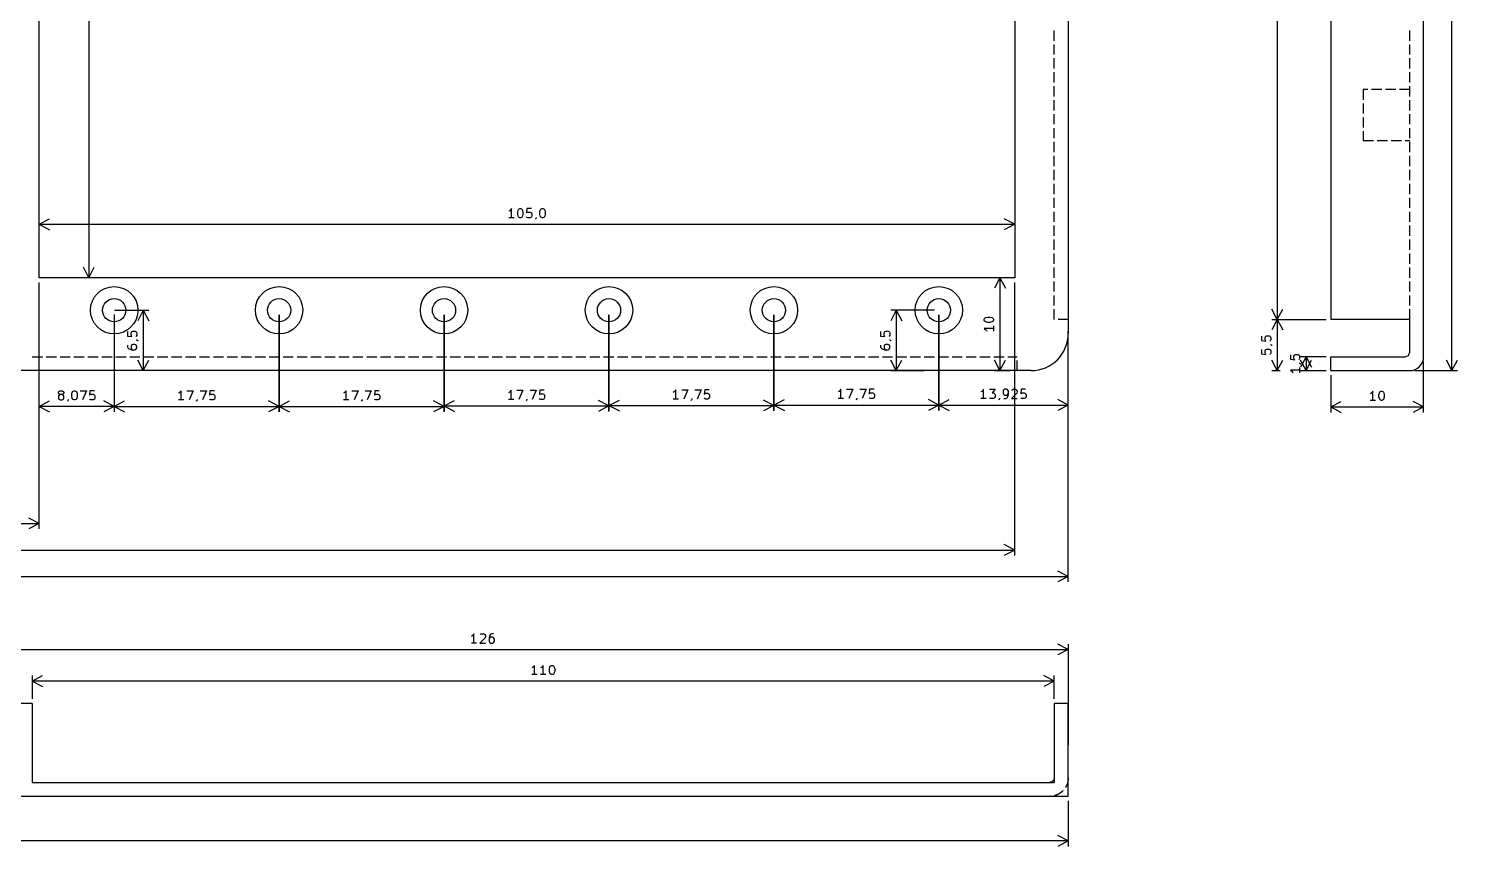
# Model space of a CAD drawing. Extents: x 111 to 500, y -217 to 4.
# Drawn here: x 311.4 to 465.2, y -217.5 to -129.5 of the extents above; entities that cross this region are included whole.
import ezdxf

# ---------------------------------------------------------------- set-up
doc = ezdxf.new("R2010")
doc.units = 0
doc.layers.add('BLACK', color=7, linetype='CONTINUOUS')

msp = doc.modelspace()

# ---------------------------------------------------------------- linework, layer by layer
at = {"layer": 'BLACK', "linetype": 'CONTINUOUS'}
for p, q in [((464.6, -166.3), (464.6, -48.3)), ((461.55, -164.8), (461.55, -49.8)), ((423.3, -52.3), (423.3, -162.3)), ((445.8, -53.8), (445.8, -160.8)), ((451.55, -53.8), (451.55, -160.8)), ((312.55, -156.3), (312.55, -58.3)), ((317.9, -58.3), (317.9, -156.3)), ((417.55, -58.3), (417.55, -156.3)), ((421.8, -130.8), (421.8, -129.7)), ((460.05, -130.8), (460.05, -129.7)), ((421.8, -132.3), (421.8, -131.2)), ((460.05, -132.3), (460.05, -131.2)), ((421.8, -133.8), (421.8, -132.7)), ((460.05, -133.8), (460.05, -132.7)), ((421.8, -135.3), (421.8, -134.2)), ((460.05, -135.3), (460.05, -134.2)), ((421.8, -136.8), (421.8, -135.7)), ((455.05, -136.05), (455.05, -137.15)), ((455.55, -136.05), (455.05, -136.05)), ((457.05, -136.05), (455.95, -136.05)), ((458.55, -136.05), (457.45, -136.05)), ((460.05, -136.05), (458.95, -136.05)), ((460.05, -136.8), (460.05, -135.7)), ((421.8, -138.3), (421.8, -137.2)), ((455.05, -137.55), (455.05, -138.65)), ((460.05, -138.3), (460.05, -137.2)), ((421.8, -139.8), (421.8, -138.7)), ((455.05, -139.05), (455.05, -140.15)), ((460.05, -139.8), (460.05, -138.7)), ((421.8, -141.3), (421.8, -140.2)), ((455.05, -140.55), (455.05, -141.55)), ((460.05, -141.3), (460.05, -140.2)), ((421.8, -142.8), (421.8, -141.7)), ((455.05, -141.55), (456.15, -141.55)), ((456.55, -141.55), (457.65, -141.55)), ((458.05, -141.55), (459.15, -141.55)), ((459.55, -141.55), (460.05, -141.55)), ((460.05, -142.8), (460.05, -141.7)), ((421.8, -144.3), (421.8, -143.2)), ((460.05, -144.3), (460.05, -143.2)), ((421.8, -145.8), (421.8, -144.7)), ((460.05, -145.8), (460.05, -144.7)), ((421.8, -147.3), (421.8, -146.2)), ((460.05, -147.3), (460.05, -146.2)), ((363.192857, -149.092914), (363.097619, -149.140533)), ((363.288095, -148.997676), (363.192857, -149.092914)), ((363.383333, -148.854819), (363.288095, -148.997676)), ((363.383333, -149.854819), (363.383333, -148.854819)), ((364.05, -149.235771), (364.097619, -149.045295)), ((364.097619, -149.045295), (364.145238, -148.950057)), ((364.145238, -148.950057), (364.192857, -148.902438)), ((364.192857, -148.902438), (364.288095, -148.854819)), ((364.288095, -148.854819), (364.383333, -148.854819)), ((364.383333, -148.854819), (364.478571, -148.902438)), ((364.478571, -148.902438), (364.52619, -148.950057)), ((364.52619, -148.950057), (364.573809, -149.045295)), ((364.573809, -149.045295), (364.621428, -149.235771)), ((365.05, -148.854819), (365.002381, -149.331009)), ((365.52619, -148.854819), (365.05, -148.854819)), ((366.430952, -149.235771), (366.478571, -149.045295)), ((366.478571, -149.045295), (366.52619, -148.950057)), ((366.52619, -148.950057), (366.573809, -148.902438)), ((366.573809, -148.902438), (366.669047, -148.854819)), ((366.669047, -148.854819), (366.764285, -148.854819)), ((366.764285, -148.854819), (366.859523, -148.902438)), ((366.859523, -148.902438), (366.907142, -148.950057)), ((366.907142, -148.950057), (366.954761, -149.045295)), ((366.954761, -149.045295), (367.00238, -149.235771)), ((421.8, -148.8), (421.8, -147.7)), ((460.05, -148.8), (460.05, -147.7)), ((312.55, -150.55), (313.676504, -149.963579)), ((312.55, -155.8), (312.55, -149.96358)), ((312.55, -150.55), (417.55, -150.55)), ((312.55, -150.55), (313.676504, -151.136421)), ((363.669047, -149.854819), (363.097619, -149.854819)), ((364.05, -149.473866), (364.05, -149.235771)), ((364.097619, -149.664342), (364.05, -149.473866)), ((364.145238, -149.75958), (364.097619, -149.664342)), ((364.192857, -149.8072), (364.145238, -149.75958)), ((364.288095, -149.854819), (364.192857, -149.8072)), ((364.383333, -149.854819), (364.288095, -149.854819)), ((364.478571, -149.8072), (364.383333, -149.854819)), ((364.52619, -149.75958), (364.478571, -149.8072)), ((364.573809, -149.664342), (364.52619, -149.75958)), ((364.621428, -149.473866), (364.573809, -149.664342)), ((364.621428, -149.235771), (364.621428, -149.473866)), ((365.002381, -149.331009), (365.05, -149.28339)), ((365.05, -149.8072), (365.002381, -149.75958)), ((365.05, -149.28339), (365.145238, -149.235771)), ((365.145238, -149.854819), (365.05, -149.8072)), ((365.145238, -149.235771), (365.383333, -149.235771)), ((365.383333, -149.854819), (365.145238, -149.854819)), ((365.383333, -149.235771), (365.478571, -149.28339)), ((365.478571, -149.8072), (365.383333, -149.854819)), ((365.478571, -149.28339), (365.52619, -149.331009)), ((365.52619, -149.75958), (365.478571, -149.8072)), ((365.52619, -149.331009), (365.573809, -149.426247)), ((365.573809, -149.664342), (365.52619, -149.75958)), ((365.573809, -149.426247), (365.573809, -149.664342)), ((366.002381, -149.950057), (365.954762, -149.997676)), ((366.05, -149.854819), (366.002381, -149.950057)), ((366.05, -149.8072), (366.05, -149.854819)), ((366.430952, -149.473866), (366.430952, -149.235771)), ((366.478571, -149.664342), (366.430952, -149.473866)), ((366.52619, -149.75958), (366.478571, -149.664342)), ((366.573809, -149.8072), (366.52619, -149.75958)), ((366.669047, -149.854819), (366.573809, -149.8072)), ((366.764285, -149.854819), (366.669047, -149.854819)), ((366.859523, -149.8072), (366.764285, -149.854819)), ((366.907142, -149.75958), (366.859523, -149.8072)), ((366.954761, -149.664342), (366.907142, -149.75958)), ((367.00238, -149.473866), (366.954761, -149.664342)), ((367.00238, -149.235771), (367.00238, -149.473866)), ((417.55, -150.55), (416.423496, -149.963579)), ((417.55, -150.55), (416.423496, -151.136421)), ((417.55, -149.96358), (417.55, -155.8)), ((421.8, -150.3), (421.8, -149.2)), ((460.05, -150.3), (460.05, -149.2)), ((421.8, -151.8), (421.8, -150.7)), ((421.8, -153.3), (421.8, -152.2)), ((460.05, -151.8), (460.05, -150.7)), ((460.05, -153.3), (460.05, -152.2)), ((421.8, -154.8), (421.8, -153.7)), ((460.05, -154.8), (460.05, -153.7)), ((317.9, -156.3), (317.313579, -155.173496)), ((317.9, -156.3), (318.486421, -155.173496)), ((421.8, -156.3), (421.8, -155.2)), ((460.05, -156.3), (460.05, -155.2)), ((417.55, -156.3), (312.55, -156.3)), ((312.55, -183.33642), (312.55, -156.8)), ((318.48642, -156.3), (313.05, -156.3)), ((415.95, -156.3), (415.363579, -157.426504)), ((417.05, -156.3), (415.36358, -156.3)), ((415.95, -156.3), (415.95, -166.3)), ((415.95, -156.3), (416.536421, -157.426504)), ((417.55, -186.18642), (417.55, -156.8)), ((421.8, -157.8), (421.8, -156.7)), ((460.05, -157.8), (460.05, -156.7)), ((421.8, -159.3), (421.8, -158.2)), ((460.05, -159.3), (460.05, -158.2)), ((320.65, -159.8), (324.33642, -159.8)), ((323.75, -159.8), (323.163579, -160.926504)), ((323.75, -159.8), (323.75, -166.3)), ((323.75, -159.8), (324.336421, -160.926504)), ((404.8, -159.8), (404.213579, -160.926504)), ((408.925, -159.8), (404.21358, -159.8)), ((404.8, -159.8), (404.8, -166.3)), ((404.8, -159.8), (405.386421, -160.926504)), ((421.8, -160.8), (421.8, -159.7)), ((445.8, -160.8), (445.213579, -159.673496)), ((445.8, -160.8), (446.386421, -159.673496)), ((460.05, -160.8), (460.05, -159.7)), ((312.55, -170.73642), (312.55, -160.25)), ((320.625, -160.25), (320.625, -170.73642)), ((320.625, -160.3), (320.625, -170.73642)), ((338.375, -170.73642), (338.375, -160.3)), ((338.375, -160.3), (338.375, -170.73642)), ((356.125, -170.73642), (356.125, -160.3)), ((356.125, -160.3), (356.125, -170.68642)), ((373.875, -160.3), (373.875, -170.63642)), ((373.875, -170.68642), (373.875, -160.3)), ((391.625, -170.63642), (391.625, -160.3)), ((391.625, -160.3), (391.625, -170.58642)), ((409.375, -160.3), (409.375, -170.58642)), ((409.375, -170.58642), (409.375, -160.3)), ((414.254819, -160.77619), (414.302438, -160.680952)), ((414.254819, -160.871428), (414.254819, -160.77619)), ((414.302438, -160.966666), (414.254819, -160.871428)), ((414.302438, -160.680952), (414.350057, -160.633333)), ((414.350057, -161.014285), (414.302438, -160.966666)), ((414.350057, -160.633333), (414.445295, -160.585714)), ((414.445295, -161.061904), (414.350057, -161.014285)), ((414.445295, -160.585714), (414.635771, -160.538095)), ((414.635771, -161.109523), (414.445295, -161.061904)), ((414.635771, -160.538095), (414.873866, -160.538095)), ((414.873866, -161.109523), (414.635771, -161.109523)), ((414.873866, -160.538095), (415.064342, -160.585714)), ((415.064342, -161.061904), (414.873866, -161.109523)), ((415.064342, -160.585714), (415.15958, -160.633333)), ((415.15958, -161.014285), (415.064342, -161.061904)), ((415.15958, -160.633333), (415.2072, -160.680952)), ((415.2072, -160.966666), (415.15958, -161.014285)), ((415.2072, -160.680952), (415.254819, -160.77619)), ((415.254819, -160.871428), (415.2072, -160.966666)), ((415.254819, -160.77619), (415.254819, -160.871428)), ((423.3, -160.8), (422.2, -160.8)), ((445.8, -160.8), (445.213579, -161.926504)), ((445.21358, -160.8), (451.05, -160.8)), ((445.8, -160.8), (445.8, -166.3)), ((445.8, -160.8), (446.386421, -161.926504)), ((460.05, -160.8), (451.55, -160.8)), ((460.05, -164.3), (460.05, -160.8)), ((322.054819, -162.097619), (322.054819, -162.573809)), ((322.054819, -162.573809), (322.531009, -162.621428)), ((322.435771, -162.240476), (322.48339, -162.145238)), ((322.435771, -162.478571), (322.435771, -162.240476)), ((322.48339, -162.573809), (322.435771, -162.478571)), ((322.48339, -162.145238), (322.531009, -162.097619)), ((322.531009, -162.621428), (322.48339, -162.573809)), ((322.531009, -162.097619), (322.626247, -162.05)), ((322.626247, -162.05), (322.864342, -162.05)), ((322.864342, -162.05), (322.95958, -162.097619)), ((322.95958, -162.097619), (323.0072, -162.145238)), ((323.0072, -162.573809), (322.95958, -162.621428)), ((323.0072, -162.145238), (323.054819, -162.240476)), ((323.054819, -162.478571), (323.0072, -162.573809)), ((323.054819, -162.240476), (323.054819, -162.478571)), ((403.104819, -162.097619), (403.104819, -162.573809)), ((403.104819, -162.573809), (403.581009, -162.621428)), ((403.485771, -162.240476), (403.53339, -162.145238)), ((403.485771, -162.478571), (403.485771, -162.240476)), ((403.53339, -162.573809), (403.485771, -162.478571)), ((403.53339, -162.145238), (403.581009, -162.097619)), ((403.581009, -162.621428), (403.53339, -162.573809)), ((403.581009, -162.097619), (403.676247, -162.05)), ((403.676247, -162.05), (403.914342, -162.05)), ((403.914342, -162.05), (404.00958, -162.097619)), ((404.00958, -162.097619), (404.0572, -162.145238)), ((404.0572, -162.573809), (404.00958, -162.621428)), ((404.0572, -162.145238), (404.104819, -162.240476)), ((404.104819, -162.478571), (404.0572, -162.573809)), ((404.104819, -162.240476), (404.104819, -162.478571)), ((415.254819, -161.77619), (414.254819, -161.77619)), ((414.254819, -161.77619), (414.397676, -161.871428)), ((414.397676, -161.871428), (414.492914, -161.966666)), ((414.492914, -161.966666), (414.540533, -162.061904)), ((415.254819, -161.490476), (415.254819, -162.061904)), ((423.3, -170.58642), (423.3, -162.05)), ((423.3, -189.03642), (423.3, -162.8)), ((444.104819, -162.597619), (444.104819, -163.073809)), ((444.485771, -162.740476), (444.53339, -162.645238)), ((444.485771, -162.978571), (444.485771, -162.740476)), ((444.53339, -163.073809), (444.485771, -162.978571)), ((444.53339, -162.645238), (444.581009, -162.597619)), ((444.581009, -162.597619), (444.676247, -162.55)), ((444.676247, -162.55), (444.914342, -162.55)), ((444.914342, -162.55), (445.00958, -162.597619)), ((445.00958, -162.597619), (445.0572, -162.645238)), ((445.0572, -162.645238), (445.104819, -162.740476)), ((445.104819, -162.978571), (445.0572, -163.073809)), ((445.104819, -162.740476), (445.104819, -162.978571)), ((322.054819, -163.573809), (322.054819, -163.764285)), ((322.054819, -163.764285), (322.102438, -163.859523)), ((322.102438, -163.859523), (322.150057, -163.907142)), ((322.150057, -163.907142), (322.292914, -164.00238)), ((322.292914, -164.00238), (322.48339, -164.049999)), ((322.48339, -163.573809), (322.435771, -163.669047)), ((322.435771, -163.669047), (322.435771, -163.859523)), ((322.435771, -163.859523), (322.48339, -163.954761)), ((322.531009, -163.52619), (322.48339, -163.573809)), ((322.48339, -163.954761), (322.531009, -164.00238)), ((322.48339, -164.049999), (322.864342, -164.049999)), ((322.626247, -163.478571), (322.531009, -163.52619)), ((322.531009, -164.00238), (322.626247, -164.049999)), ((322.864342, -163.478571), (322.626247, -163.478571)), ((322.95958, -163.52619), (322.864342, -163.478571)), ((322.864342, -164.049999), (322.95958, -164.00238)), ((323.0072, -163.573809), (322.95958, -163.52619)), ((322.95958, -164.00238), (323.0072, -163.954761)), ((323.0072, -163.00238), (323.054819, -163.00238)), ((323.054819, -163.669047), (323.0072, -163.573809)), ((323.0072, -163.954761), (323.054819, -163.859523)), ((323.054819, -163.00238), (323.150057, -163.049999)), ((323.054819, -163.859523), (323.054819, -163.669047)), ((323.150057, -163.049999), (323.197676, -163.097618)), ((403.104819, -163.573809), (403.104819, -163.764285)), ((403.104819, -163.764285), (403.152438, -163.859523)), ((403.152438, -163.859523), (403.200057, -163.907142)), ((403.200057, -163.907142), (403.342914, -164.00238)), ((403.342914, -164.00238), (403.53339, -164.049999)), ((403.53339, -163.573809), (403.485771, -163.669047)), ((403.485771, -163.669047), (403.485771, -163.859523)), ((403.485771, -163.859523), (403.53339, -163.954761)), ((403.581009, -163.52619), (403.53339, -163.573809)), ((403.53339, -163.954761), (403.581009, -164.00238)), ((403.53339, -164.049999), (403.914342, -164.049999)), ((403.676247, -163.478571), (403.581009, -163.52619)), ((403.581009, -164.00238), (403.676247, -164.049999)), ((403.914342, -163.478571), (403.676247, -163.478571)), ((404.00958, -163.52619), (403.914342, -163.478571)), ((403.914342, -164.049999), (404.00958, -164.00238)), ((404.0572, -163.573809), (404.00958, -163.52619)), ((404.00958, -164.00238), (404.0572, -163.954761)), ((404.0572, -163.00238), (404.104819, -163.00238)), ((404.104819, -163.669047), (404.0572, -163.573809)), ((404.0572, -163.954761), (404.104819, -163.859523)), ((404.104819, -163.00238), (404.200057, -163.049999)), ((404.104819, -163.859523), (404.104819, -163.669047)), ((404.200057, -163.049999), (404.247676, -163.097618)), ((444.104819, -163.073809), (444.581009, -163.121428)), ((444.104819, -164.02619), (444.104819, -164.50238)), ((444.104819, -164.50238), (444.581009, -164.549999)), ((444.485771, -164.169047), (444.53339, -164.073809)), ((444.485771, -164.407142), (444.485771, -164.169047)), ((444.53339, -164.50238), (444.485771, -164.407142)), ((444.581009, -163.121428), (444.53339, -163.073809)), ((444.53339, -164.073809), (444.581009, -164.02619)), ((444.581009, -164.549999), (444.53339, -164.50238)), ((444.581009, -164.02619), (444.676247, -163.978571)), ((444.676247, -163.978571), (444.914342, -163.978571)), ((444.914342, -163.978571), (445.00958, -164.02619)), ((445.0572, -163.073809), (445.00958, -163.121428)), ((445.00958, -164.02619), (445.0572, -164.073809)), ((445.0572, -164.50238), (445.00958, -164.549999)), ((445.0572, -163.50238), (445.104819, -163.50238)), ((445.0572, -164.073809), (445.104819, -164.169047)), ((445.104819, -164.407142), (445.0572, -164.50238)), ((445.104819, -163.50238), (445.200057, -163.549999)), ((445.104819, -164.169047), (445.104819, -164.407142)), ((445.200057, -163.549999), (445.247676, -163.597618)), ((311.8, -164.8), (312.9, -164.8)), ((313.3, -164.8), (314.4, -164.8)), ((314.8, -164.8), (315.9, -164.8)), ((316.3, -164.8), (317.4, -164.8)), ((317.8, -164.8), (318.9, -164.8)), ((319.3, -164.8), (320.4, -164.8)), ((320.8, -164.8), (321.9, -164.8)), ((322.3, -164.8), (323.4, -164.8)), ((323.75, -166.3), (323.163579, -165.173496)), ((323.75, -166.3), (324.336421, -165.173496)), ((323.8, -164.8), (324.9, -164.8)), ((325.3, -164.8), (326.4, -164.8)), ((326.8, -164.8), (327.9, -164.8)), ((328.3, -164.8), (329.4, -164.8)), ((329.8, -164.8), (330.9, -164.8)), ((331.3, -164.8), (332.4, -164.8)), ((332.8, -164.8), (333.9, -164.8)), ((334.3, -164.8), (335.4, -164.8)), ((335.8, -164.8), (336.9, -164.8)), ((337.3, -164.8), (338.4, -164.8)), ((338.8, -164.8), (339.9, -164.8)), ((340.3, -164.8), (341.4, -164.8)), ((341.8, -164.8), (342.9, -164.8)), ((343.3, -164.8), (344.4, -164.8)), ((344.8, -164.8), (345.9, -164.8)), ((346.3, -164.8), (347.4, -164.8)), ((347.8, -164.8), (348.9, -164.8)), ((349.3, -164.8), (350.4, -164.8)), ((350.8, -164.8), (351.9, -164.8)), ((352.3, -164.8), (353.4, -164.8)), ((353.8, -164.8), (354.9, -164.8)), ((355.3, -164.8), (356.4, -164.8)), ((356.8, -164.8), (357.9, -164.8)), ((358.3, -164.8), (359.4, -164.8)), ((359.8, -164.8), (360.9, -164.8)), ((361.3, -164.8), (362.4, -164.8)), ((362.8, -164.8), (363.9, -164.8)), ((364.3, -164.8), (365.4, -164.8)), ((365.8, -164.8), (366.9, -164.8)), ((367.3, -164.8), (368.4, -164.8)), ((368.8, -164.8), (369.9, -164.8)), ((370.3, -164.8), (371.4, -164.8)), ((371.8, -164.8), (372.9, -164.8)), ((373.3, -164.8), (374.4, -164.8)), ((374.8, -164.8), (375.9, -164.8)), ((376.3, -164.8), (377.4, -164.8)), ((377.8, -164.8), (378.9, -164.8)), ((379.3, -164.8), (380.4, -164.8)), ((380.8, -164.8), (381.9, -164.8)), ((382.3, -164.8), (383.4, -164.8)), ((383.8, -164.8), (384.9, -164.8)), ((385.3, -164.8), (386.4, -164.8)), ((386.8, -164.8), (387.9, -164.8)), ((388.3, -164.8), (389.4, -164.8)), ((389.8, -164.8), (390.9, -164.8)), ((391.3, -164.8), (392.4, -164.8)), ((392.8, -164.8), (393.9, -164.8)), ((394.3, -164.8), (395.4, -164.8)), ((395.8, -164.8), (396.9, -164.8)), ((397.3, -164.8), (398.4, -164.8)), ((398.8, -164.8), (399.9, -164.8)), ((400.3, -164.8), (401.4, -164.8)), ((401.8, -164.8), (402.9, -164.8)), ((403.3, -164.8), (404.4, -164.8)), ((404.8, -166.3), (404.213579, -165.173496)), ((404.8, -164.8), (405.9, -164.8)), ((404.8, -166.3), (405.386421, -165.173496)), ((406.3, -164.8), (407.4, -164.8)), ((407.8, -164.8), (408.9, -164.8)), ((409.3, -164.8), (410.4, -164.8)), ((410.8, -164.8), (411.9, -164.8)), ((412.3, -164.8), (413.4, -164.8)), ((413.8, -164.8), (414.9, -164.8)), ((415.3, -164.8), (416.4, -164.8)), ((415.95, -166.3), (415.363579, -165.173496)), ((415.95, -166.3), (416.536421, -165.173496)), ((416.8, -164.8), (417.8, -164.8)), ((417.8, -166.3), (417.8, -165.2)), ((445.8, -166.3), (445.213579, -165.173496)), ((445.8, -166.3), (446.386421, -165.173496)), ((447.204819, -164.597619), (447.204819, -165.073809)), ((447.204819, -165.073809), (447.681009, -165.121428)), ((447.585771, -164.740476), (447.63339, -164.645238)), ((447.585771, -164.978571), (447.585771, -164.740476)), ((447.63339, -165.073809), (447.585771, -164.978571)), ((447.63339, -164.645238), (447.681009, -164.597619)), ((447.681009, -165.121428), (447.63339, -165.073809)), ((447.681009, -164.597619), (447.776247, -164.55)), ((447.776247, -164.55), (448.014342, -164.55)), ((448.014342, -164.55), (448.10958, -164.597619)), ((448.10958, -164.597619), (448.1572, -164.645238)), ((448.1572, -165.073809), (448.10958, -165.121428)), ((448.1572, -164.645238), (448.204819, -164.740476)), ((448.204819, -164.978571), (448.1572, -165.073809)), ((448.1572, -165.50238), (448.204819, -165.50238)), ((448.204819, -164.740476), (448.204819, -164.978571)), ((448.204819, -165.50238), (448.300057, -165.549999)), ((448.204819, -165.978571), (448.204819, -166.549999)), ((448.300057, -165.549999), (448.347676, -165.597618)), ((448.9, -164.8), (448.313579, -165.926504)), ((448.9, -166.3), (448.313579, -165.173496)), ((451.05, -164.8), (448.31358, -164.8)), ((448.9, -164.8), (448.9, -166.3)), ((448.9, -164.8), (449.486421, -165.926504)), ((448.9, -166.3), (449.486421, -165.173496)), ((451.55, -166.3), (451.55, -164.8)), ((451.55, -164.8), (459.55, -164.8)), ((461.55, -170.78642), (461.55, -165.3)), ((464.6, -166.3), (464.013579, -165.173496)), ((464.6, -166.3), (465.186421, -165.173496)), ((419.3, -166.3), (175.3, -166.3)), ((324.33642, -166.3), (321.5, -166.3)), ((404.21358, -166.3), (407.8, -166.3)), ((415.36358, -166.3), (417.05, -166.3)), ((445.21358, -166.3), (446.1, -166.3)), ((448.204819, -166.264285), (447.204819, -166.264285)), ((447.204819, -166.264285), (447.347676, -166.359523)), ((447.347676, -166.359523), (447.442914, -166.454761)), ((447.442914, -166.454761), (447.490533, -166.549999)), ((448.31358, -166.3), (451.05, -166.3)), ((451.55, -166.3), (460.05, -166.3)), ((451.55, -166.8), (451.55, -170.78642)), ((460.55, -166.3), (465.18642, -166.3)), ((314.635119, -168.645295), (314.682738, -168.550057)), ((314.635119, -168.692914), (314.635119, -168.645295)), ((314.682738, -168.788152), (314.635119, -168.692914)), ((314.682738, -168.978628), (314.635119, -169.073866)), ((314.635119, -169.073866), (314.635119, -169.264342)), ((314.682738, -168.550057), (314.730357, -168.502438)), ((314.730357, -168.835771), (314.682738, -168.788152)), ((314.730357, -168.931009), (314.682738, -168.978628)), ((314.730357, -168.502438), (314.825595, -168.454819)), ((314.825595, -168.88339), (314.730357, -168.835771)), ((314.825595, -168.88339), (314.730357, -168.931009)), ((314.825595, -168.454819), (315.016071, -168.454819)), ((315.016071, -168.88339), (314.825595, -168.88339)), ((315.016071, -168.454819), (315.111309, -168.502438)), ((315.111309, -168.835771), (315.016071, -168.88339)), ((315.111309, -168.931009), (315.016071, -168.88339)), ((315.111309, -168.502438), (315.158928, -168.550057)), ((315.158928, -168.788152), (315.111309, -168.835771)), ((315.158928, -168.978628), (315.111309, -168.931009)), ((315.158928, -168.550057), (315.206547, -168.645295)), ((315.206547, -168.692914), (315.158928, -168.788152)), ((315.206547, -169.073866), (315.158928, -168.978628)), ((315.206547, -168.645295), (315.206547, -168.692914)), ((315.206547, -169.264342), (315.206547, -169.073866)), ((316.06369, -168.835771), (316.111309, -168.645295)), ((316.06369, -169.073866), (316.06369, -168.835771)), ((316.111309, -169.264342), (316.06369, -169.073866)), ((316.111309, -168.645295), (316.158928, -168.550057)), ((316.158928, -168.550057), (316.206547, -168.502438)), ((316.206547, -168.502438), (316.301785, -168.454819)), ((316.301785, -168.454819), (316.397023, -168.454819)), ((316.397023, -168.454819), (316.492261, -168.502438)), ((316.492261, -168.502438), (316.53988, -168.550057)), ((316.53988, -168.550057), (316.587499, -168.645295)), ((316.587499, -168.645295), (316.635118, -168.835771)), ((316.635118, -169.073866), (316.587499, -169.264342)), ((316.635118, -168.835771), (316.635118, -169.073866)), ((316.968452, -168.454819), (317.635118, -168.454819)), ((317.635118, -168.454819), (317.206547, -169.454819)), ((318.016071, -168.454819), (317.968452, -168.931009)), ((317.968452, -168.931009), (318.016071, -168.88339)), ((318.492261, -168.454819), (318.016071, -168.454819)), ((318.016071, -168.88339), (318.111309, -168.835771)), ((318.111309, -168.835771), (318.349404, -168.835771)), ((318.349404, -168.835771), (318.444642, -168.88339)), ((318.444642, -168.88339), (318.492261, -168.931009)), ((318.492261, -168.931009), (318.53988, -169.026247)), ((318.53988, -169.026247), (318.53988, -169.264342)), ((327.642857, -168.692914), (327.547619, -168.740533)), ((327.738095, -168.597676), (327.642857, -168.692914)), ((327.833333, -168.454819), (327.738095, -168.597676)), ((327.833333, -169.454819), (327.833333, -168.454819)), ((328.452381, -168.454819), (329.119047, -168.454819)), ((329.119047, -168.454819), (328.690476, -169.454819)), ((329.880952, -168.454819), (330.547618, -168.454819)), ((330.547618, -168.454819), (330.119047, -169.454819)), ((330.928571, -168.454819), (330.880952, -168.931009)), ((330.880952, -168.931009), (330.928571, -168.88339)), ((331.404761, -168.454819), (330.928571, -168.454819)), ((330.928571, -168.88339), (331.023809, -168.835771)), ((331.023809, -168.835771), (331.261904, -168.835771)), ((331.261904, -168.835771), (331.357142, -168.88339)), ((331.357142, -168.88339), (331.404761, -168.931009)), ((331.404761, -168.931009), (331.45238, -169.026247)), ((331.45238, -169.026247), (331.45238, -169.264342)), ((345.392857, -168.692914), (345.297619, -168.740533)), ((345.488095, -168.597676), (345.392857, -168.692914)), ((345.583333, -168.454819), (345.488095, -168.597676)), ((345.583333, -169.454819), (345.583333, -168.454819)), ((346.202381, -168.454819), (346.869047, -168.454819)), ((346.869047, -168.454819), (346.440476, -169.454819)), ((347.630952, -168.454819), (348.297618, -168.454819)), ((348.297618, -168.454819), (347.869047, -169.454819)), ((348.678571, -168.454819), (348.630952, -168.931009)), ((348.630952, -168.931009), (348.678571, -168.88339)), ((349.154761, -168.454819), (348.678571, -168.454819)), ((348.678571, -168.88339), (348.773809, -168.835771)), ((348.773809, -168.835771), (349.011904, -168.835771)), ((349.011904, -168.835771), (349.107142, -168.88339)), ((349.107142, -168.88339), (349.154761, -168.931009)), ((349.154761, -168.931009), (349.20238, -169.026247)), ((349.20238, -169.026247), (349.20238, -169.264342)), ((363.142857, -168.642914), (363.047619, -168.690533)), ((363.238095, -168.547676), (363.142857, -168.642914)), ((363.333333, -168.404819), (363.238095, -168.547676)), ((363.333333, -169.404819), (363.333333, -168.404819)), ((363.952381, -168.404819), (364.619047, -168.404819)), ((364.619047, -168.404819), (364.190476, -169.404819)), ((365.380952, -168.404819), (366.047618, -168.404819)), ((366.047618, -168.404819), (365.619047, -169.404819)), ((366.428571, -168.404819), (366.380952, -168.881009)), ((366.380952, -168.881009), (366.428571, -168.83339)), ((366.904761, -168.404819), (366.428571, -168.404819)), ((366.428571, -168.83339), (366.523809, -168.785771)), ((366.523809, -168.785771), (366.761904, -168.785771)), ((366.761904, -168.785771), (366.857142, -168.83339)), ((366.857142, -168.83339), (366.904761, -168.881009)), ((366.904761, -168.881009), (366.95238, -168.976247)), ((366.95238, -168.976247), (366.95238, -169.214342)), ((380.892857, -168.592914), (380.797619, -168.640533)), ((380.988095, -168.497676), (380.892857, -168.592914)), ((381.083333, -168.354819), (380.988095, -168.497676)), ((381.083333, -169.354819), (381.083333, -168.354819)), ((381.702381, -168.354819), (382.369047, -168.354819)), ((382.369047, -168.354819), (381.940476, -169.354819)), ((383.130952, -168.354819), (383.797618, -168.354819)), ((383.797618, -168.354819), (383.369047, -169.354819)), ((384.178571, -168.354819), (384.130952, -168.831009)), ((384.130952, -168.831009), (384.178571, -168.78339)), ((384.654761, -168.354819), (384.178571, -168.354819)), ((384.178571, -168.78339), (384.273809, -168.735771)), ((384.273809, -168.735771), (384.511904, -168.735771)), ((384.511904, -168.735771), (384.607142, -168.78339)), ((384.607142, -168.78339), (384.654761, -168.831009)), ((384.654761, -168.831009), (384.70238, -168.926247)), ((384.70238, -168.926247), (384.70238, -169.164342)), ((398.642857, -168.542914), (398.547619, -168.590533)), ((398.738095, -168.447676), (398.642857, -168.542914)), ((398.833333, -168.304819), (398.738095, -168.447676)), ((398.833333, -169.304819), (398.833333, -168.304819)), ((399.452381, -168.304819), (400.119047, -168.304819)), ((400.119047, -168.304819), (399.690476, -169.304819)), ((400.880952, -168.304819), (401.547618, -168.304819)), ((401.547618, -168.304819), (401.119047, -169.304819)), ((401.928571, -168.304819), (401.880952, -168.781009)), ((401.880952, -168.781009), (401.928571, -168.73339)), ((402.404761, -168.304819), (401.928571, -168.304819)), ((401.928571, -168.73339), (402.023809, -168.685771)), ((402.023809, -168.685771), (402.261904, -168.685771)), ((402.261904, -168.685771), (402.357142, -168.73339)), ((402.357142, -168.73339), (402.404761, -168.781009)), ((402.404761, -168.781009), (402.45238, -168.876247)), ((402.45238, -169.114342), (402.404761, -169.20958)), ((402.45238, -168.876247), (402.45238, -169.114342)), ((414.004167, -168.542914), (413.908929, -168.590533)), ((414.099405, -168.447676), (414.004167, -168.542914)), ((414.194643, -168.304819), (414.099405, -168.447676)), ((414.194643, -169.304819), (414.194643, -168.304819)), ((414.813691, -168.304819), (415.432738, -168.304819)), ((415.432738, -168.304819), (415.099405, -168.685771)), ((415.099405, -168.685771), (415.242262, -168.685771)), ((415.242262, -168.685771), (415.3375, -168.73339)), ((415.3375, -168.73339), (415.385119, -168.781009)), ((415.385119, -168.781009), (415.432738, -168.876247)), ((415.432738, -169.114342), (415.385119, -169.20958)), ((415.432738, -168.876247), (415.432738, -169.114342)), ((416.3375, -168.400057), (416.289881, -168.495295)), ((416.289881, -168.495295), (416.289881, -168.73339)), ((416.289881, -168.73339), (416.3375, -168.828628)), ((416.385119, -168.352438), (416.3375, -168.400057)), ((416.3375, -168.828628), (416.385119, -168.876247)), ((416.480357, -168.304819), (416.385119, -168.352438)), ((416.385119, -168.876247), (416.480357, -168.923866)), ((416.670833, -168.304819), (416.480357, -168.304819)), ((416.480357, -168.923866), (416.670833, -168.923866)), ((416.766071, -168.352438), (416.670833, -168.304819)), ((416.670833, -168.923866), (416.766071, -168.876247)), ((416.718452, -169.20958), (416.81369, -169.066723)), ((416.81369, -168.400057), (416.766071, -168.352438)), ((416.766071, -168.876247), (416.81369, -168.828628)), ((416.861309, -168.495295), (416.81369, -168.400057)), ((416.81369, -168.828628), (416.861309, -168.73339)), ((416.81369, -169.066723), (416.861309, -168.876247)), ((416.861309, -168.876247), (416.861309, -168.495295)), ((417.766071, -168.73339), (417.194643, -169.304819)), ((417.242262, -168.400057), (417.289881, -168.352438)), ((417.289881, -168.352438), (417.385119, -168.304819)), ((417.385119, -168.304819), (417.623214, -168.304819)), ((417.623214, -168.304819), (417.718452, -168.352438)), ((417.718452, -168.352438), (417.766071, -168.400057)), ((417.766071, -168.400057), (417.81369, -168.495295)), ((417.81369, -168.590533), (417.766071, -168.73339)), ((417.81369, -168.495295), (417.81369, -168.590533)), ((418.242262, -168.304819), (418.194643, -168.781009)), ((418.194643, -168.781009), (418.242262, -168.73339)), ((418.718452, -168.304819), (418.242262, -168.304819)), ((418.242262, -168.73339), (418.3375, -168.685771)), ((418.3375, -168.685771), (418.575595, -168.685771)), ((418.575595, -168.685771), (418.670833, -168.73339)), ((418.670833, -168.73339), (418.718452, -168.781009)), ((418.718452, -168.781009), (418.766071, -168.876247)), ((418.766071, -169.114342), (418.718452, -169.20958)), ((418.766071, -168.876247), (418.766071, -169.114342)), ((455.883333, -168.742914), (455.788095, -168.790533)), ((455.978571, -168.647676), (455.883333, -168.742914)), ((456.073809, -168.504819), (455.978571, -168.647676)), ((456.073809, -169.504819), (456.073809, -168.504819)), ((456.740476, -168.885771), (456.788095, -168.695295)), ((456.740476, -169.123866), (456.740476, -168.885771)), ((456.788095, -169.314342), (456.740476, -169.123866)), ((456.788095, -168.695295), (456.835714, -168.600057)), ((456.835714, -168.600057), (456.883333, -168.552438)), ((456.883333, -168.552438), (456.978571, -168.504819)), ((456.978571, -168.504819), (457.073809, -168.504819)), ((457.073809, -168.504819), (457.169047, -168.552438)), ((457.169047, -168.552438), (457.216666, -168.600057)), ((457.216666, -168.600057), (457.264285, -168.695295)), ((457.264285, -168.695295), (457.311904, -168.885771)), ((457.311904, -169.123866), (457.264285, -169.314342)), ((457.311904, -168.885771), (457.311904, -169.123866)), ((312.55, -170.15), (313.676504, -169.563579)), ((320.625, -170.15), (312.55, -170.15)), ((312.55, -170.15), (313.676504, -170.736421)), ((314.635119, -169.264342), (314.682738, -169.35958)), ((314.682738, -169.35958), (314.730357, -169.4072)), ((314.730357, -169.4072), (314.825595, -169.454819)), ((314.825595, -169.454819), (315.016071, -169.454819)), ((315.016071, -169.454819), (315.111309, -169.4072)), ((315.111309, -169.4072), (315.158928, -169.35958)), ((315.158928, -169.35958), (315.206547, -169.264342)), ((315.635119, -169.550057), (315.5875, -169.597676)), ((315.682738, -169.454819), (315.635119, -169.550057)), ((315.682738, -169.4072), (315.682738, -169.454819)), ((316.158928, -169.35958), (316.111309, -169.264342)), ((316.206547, -169.4072), (316.158928, -169.35958)), ((316.301785, -169.454819), (316.206547, -169.4072)), ((316.397023, -169.454819), (316.301785, -169.454819)), ((316.492261, -169.4072), (316.397023, -169.454819)), ((316.53988, -169.35958), (316.492261, -169.4072)), ((316.587499, -169.264342), (316.53988, -169.35958)), ((318.016071, -169.4072), (317.968452, -169.35958)), ((318.111309, -169.454819), (318.016071, -169.4072)), ((318.349404, -169.454819), (318.111309, -169.454819)), ((318.444642, -169.4072), (318.349404, -169.454819)), ((318.492261, -169.35958), (318.444642, -169.4072)), ((318.53988, -169.264342), (318.492261, -169.35958)), ((320.625, -170.15), (319.498496, -169.563579)), ((320.625, -170.15), (319.498496, -170.736421)), ((320.625, -170.15), (321.751504, -169.563579)), ((320.625, -170.15), (338.375, -170.15)), ((320.625, -170.15), (321.751504, -170.736421)), ((328.119047, -169.454819), (327.547619, -169.454819)), ((329.5, -169.550057), (329.452381, -169.597676)), ((329.547619, -169.454819), (329.5, -169.550057)), ((329.547619, -169.4072), (329.547619, -169.454819)), ((330.928571, -169.4072), (330.880952, -169.35958)), ((331.023809, -169.454819), (330.928571, -169.4072)), ((331.261904, -169.454819), (331.023809, -169.454819)), ((331.357142, -169.4072), (331.261904, -169.454819)), ((331.404761, -169.35958), (331.357142, -169.4072)), ((331.45238, -169.264342), (331.404761, -169.35958)), ((338.375, -170.15), (337.248496, -169.563579)), ((338.375, -170.15), (337.248496, -170.736421)), ((338.375, -170.15), (339.501504, -169.563579)), ((338.375, -170.15), (356.125, -170.15)), ((338.375, -170.15), (339.501504, -170.736421)), ((345.869047, -169.454819), (345.297619, -169.454819)), ((347.25, -169.550057), (347.202381, -169.597676)), ((347.297619, -169.454819), (347.25, -169.550057)), ((347.297619, -169.4072), (347.297619, -169.454819)), ((348.678571, -169.4072), (348.630952, -169.35958)), ((348.773809, -169.454819), (348.678571, -169.4072)), ((349.011904, -169.454819), (348.773809, -169.454819)), ((349.107142, -169.4072), (349.011904, -169.454819)), ((349.154761, -169.35958), (349.107142, -169.4072)), ((349.20238, -169.264342), (349.154761, -169.35958)), ((356.125, -170.15), (354.998496, -169.563579)), ((356.125, -170.15), (354.998496, -170.736421)), ((356.125, -170.1), (357.251504, -169.513579)), ((356.125, -170.1), (373.875, -170.1)), ((356.125, -170.1), (357.251504, -170.686421)), ((363.619047, -169.404819), (363.047619, -169.404819)), ((365, -169.500057), (364.952381, -169.547676)), ((365.047619, -169.404819), (365, -169.500057)), ((365.047619, -169.3572), (365.047619, -169.404819)), ((366.428571, -169.3572), (366.380952, -169.30958)), ((366.523809, -169.404819), (366.428571, -169.3572)), ((366.761904, -169.404819), (366.523809, -169.404819)), ((366.857142, -169.3572), (366.761904, -169.404819)), ((366.904761, -169.30958), (366.857142, -169.3572)), ((366.95238, -169.214342), (366.904761, -169.30958)), ((373.875, -170.1), (372.748496, -169.513579)), ((373.875, -170.1), (372.748496, -170.686421)), ((373.875, -170.05), (375.001504, -169.463579)), ((373.875, -170.05), (391.625, -170.05)), ((373.875, -170.05), (375.001504, -170.636421)), ((381.369047, -169.354819), (380.797619, -169.354819)), ((382.75, -169.450057), (382.702381, -169.497676)), ((382.797619, -169.354819), (382.75, -169.450057)), ((382.797619, -169.3072), (382.797619, -169.354819)), ((384.178571, -169.3072), (384.130952, -169.25958)), ((384.273809, -169.354819), (384.178571, -169.3072)), ((384.511904, -169.354819), (384.273809, -169.354819)), ((384.607142, -169.3072), (384.511904, -169.354819)), ((384.654761, -169.25958), (384.607142, -169.3072)), ((384.70238, -169.164342), (384.654761, -169.25958)), ((391.625, -170.05), (390.498496, -169.463579)), ((391.625, -170.05), (390.498496, -170.636421)), ((391.625, -170), (392.751504, -169.413579)), ((391.625, -170), (409.375, -170)), ((391.625, -170), (392.751504, -170.586421)), ((399.119047, -169.304819), (398.547619, -169.304819)), ((400.5, -169.400057), (400.452381, -169.447676)), ((400.547619, -169.304819), (400.5, -169.400057)), ((400.547619, -169.2572), (400.547619, -169.304819)), ((401.928571, -169.2572), (401.880952, -169.20958)), ((402.023809, -169.304819), (401.928571, -169.2572)), ((402.261904, -169.304819), (402.023809, -169.304819)), ((402.357142, -169.2572), (402.261904, -169.304819)), ((402.404761, -169.20958), (402.357142, -169.2572)), ((409.375, -170), (408.248496, -169.413579)), ((409.375, -170), (408.248496, -170.586421)), ((409.375, -170), (410.501504, -169.413579)), ((409.375, -170), (423.3, -170)), ((409.375, -170), (410.501504, -170.586421)), ((414.480357, -169.304819), (413.908929, -169.304819)), ((414.86131, -169.2572), (414.813691, -169.20958)), ((414.956548, -169.304819), (414.86131, -169.2572)), ((415.242262, -169.304819), (414.956548, -169.304819)), ((415.3375, -169.2572), (415.242262, -169.304819)), ((415.385119, -169.20958), (415.3375, -169.2572)), ((415.86131, -169.400057), (415.813691, -169.447676)), ((415.908929, -169.304819), (415.86131, -169.400057)), ((415.908929, -169.2572), (415.908929, -169.304819)), ((416.385119, -169.304819), (416.575595, -169.304819)), ((416.575595, -169.304819), (416.670833, -169.2572)), ((416.670833, -169.2572), (416.718452, -169.20958)), ((417.194643, -169.304819), (417.81369, -169.304819)), ((418.242262, -169.2572), (418.194643, -169.20958)), ((418.3375, -169.304819), (418.242262, -169.2572)), ((418.575595, -169.304819), (418.3375, -169.304819)), ((418.670833, -169.2572), (418.575595, -169.304819)), ((418.718452, -169.20958), (418.670833, -169.2572)), ((423.3, -170), (422.173496, -169.413579)), ((423.3, -170), (422.173496, -170.586421)), ((451.55, -170.2), (452.676504, -169.613579)), ((451.55, -170.2), (461.55, -170.2)), ((451.55, -170.2), (452.676504, -170.786421)), ((456.359523, -169.504819), (455.788095, -169.504819)), ((456.835714, -169.40958), (456.788095, -169.314342)), ((456.883333, -169.4572), (456.835714, -169.40958)), ((456.978571, -169.504819), (456.883333, -169.4572)), ((457.073809, -169.504819), (456.978571, -169.504819)), ((457.169047, -169.4572), (457.073809, -169.504819)), ((457.216666, -169.40958), (457.169047, -169.4572)), ((457.264285, -169.314342), (457.216666, -169.40958)), ((461.55, -170.2), (460.423496, -169.613579)), ((461.55, -170.2), (460.423496, -170.786421)), ((171.3, -182.75), (312.55, -182.75)), ((312.55, -182.75), (311.423496, -182.163579)), ((312.55, -182.75), (311.423496, -183.336421)), ((171.3, -185.6), (417.55, -185.6)), ((417.55, -185.6), (416.423496, -185.013579)), ((417.55, -185.6), (416.423496, -186.186421)), ((171.3, -188.45), (423.3, -188.45)), ((423.3, -188.45), (422.173496, -187.863579)), ((423.3, -188.45), (422.173496, -189.036421)), ((359.157143, -194.842914), (359.061905, -194.890533)), ((359.252381, -194.747676), (359.157143, -194.842914)), ((359.347619, -194.604819), (359.252381, -194.747676)), ((359.347619, -195.604819), (359.347619, -194.604819)), ((360.538095, -195.03339), (359.966667, -195.604819)), ((360.014286, -194.700057), (360.061905, -194.652438)), ((360.061905, -194.652438), (360.157143, -194.604819)), ((360.157143, -194.604819), (360.395238, -194.604819)), ((360.395238, -194.604819), (360.490476, -194.652438)), ((360.490476, -194.652438), (360.538095, -194.700057)), ((360.538095, -194.700057), (360.585714, -194.795295)), ((360.585714, -194.890533), (360.538095, -195.03339)), ((360.585714, -194.795295), (360.585714, -194.890533)), ((361.014286, -194.842914), (360.966667, -195.03339)), ((360.966667, -195.03339), (360.966667, -195.414342)), ((361.014286, -195.081009), (360.966667, -195.176247)), ((361.109524, -194.700057), (361.014286, -194.842914)), ((361.061905, -195.03339), (361.014286, -195.081009)), ((361.157143, -194.985771), (361.061905, -195.03339)), ((361.157143, -194.652438), (361.109524, -194.700057)), ((361.252381, -194.604819), (361.157143, -194.652438)), ((361.347619, -194.985771), (361.157143, -194.985771)), ((361.442857, -194.604819), (361.252381, -194.604819)), ((361.442857, -195.03339), (361.347619, -194.985771)), ((361.490476, -195.081009), (361.442857, -195.03339)), ((361.538095, -195.176247), (361.490476, -195.081009)), ((361.538095, -195.414342), (361.538095, -195.176247)), ((297.3, -196.3), (423.3, -196.3)), ((359.633333, -195.604819), (359.061905, -195.604819)), ((359.966667, -195.604819), (360.585714, -195.604819)), ((360.966667, -195.414342), (361.014286, -195.50958)), ((361.014286, -195.50958), (361.061905, -195.5572)), ((361.061905, -195.5572), (361.157143, -195.604819)), ((361.157143, -195.604819), (361.347619, -195.604819)), ((361.347619, -195.604819), (361.442857, -195.5572)), ((361.442857, -195.5572), (361.490476, -195.50958)), ((361.490476, -195.50958), (361.538095, -195.414342)), ((423.3, -196.3), (422.173496, -195.713579)), ((423.3, -196.3), (422.173496, -196.886421)), ((423.3, -195.71358), (423.3, -206.6)), ((365.657143, -198.242914), (365.561905, -198.290533)), ((365.752381, -198.147676), (365.657143, -198.242914)), ((365.847619, -198.004819), (365.752381, -198.147676)), ((365.847619, -199.004819), (365.847619, -198.004819)), ((366.609524, -198.242914), (366.514286, -198.290533)), ((366.704762, -198.147676), (366.609524, -198.242914)), ((366.8, -198.004819), (366.704762, -198.147676)), ((366.8, -199.004819), (366.8, -198.004819)), ((367.466667, -198.385771), (367.514286, -198.195295)), ((367.514286, -198.195295), (367.561905, -198.100057)), ((367.561905, -198.100057), (367.609524, -198.052438)), ((367.609524, -198.052438), (367.704762, -198.004819)), ((367.704762, -198.004819), (367.8, -198.004819)), ((367.8, -198.004819), (367.895238, -198.052438)), ((367.895238, -198.052438), (367.942857, -198.100057)), ((367.942857, -198.100057), (367.990476, -198.195295)), ((367.990476, -198.195295), (368.038095, -198.385771)), ((311.8, -199.7), (312.926504, -199.113579)), ((311.8, -199.11358), (311.8, -201.6)), ((421.8, -199.7), (311.8, -199.7)), ((311.8, -199.7), (312.926504, -200.286421)), ((366.133333, -199.004819), (365.561905, -199.004819)), ((367.085714, -199.004819), (366.514286, -199.004819)), ((367.466667, -198.623866), (367.466667, -198.385771)), ((367.514286, -198.814342), (367.466667, -198.623866)), ((367.561905, -198.90958), (367.514286, -198.814342)), ((367.609524, -198.9572), (367.561905, -198.90958)), ((367.704762, -199.004819), (367.609524, -198.9572)), ((367.8, -199.004819), (367.704762, -199.004819)), ((367.895238, -198.9572), (367.8, -199.004819)), ((367.942857, -198.90958), (367.895238, -198.9572)), ((367.990476, -198.814342), (367.942857, -198.90958)), ((368.038095, -198.623866), (367.990476, -198.814342)), ((368.038095, -198.385771), (368.038095, -198.623866)), ((421.8, -199.7), (420.673496, -199.113579)), ((421.8, -199.7), (420.673496, -200.286421)), ((421.8, -201.6), (421.8, -199.11358)), ((311.8, -202.1), (176.8, -202.1)), ((311.8, -202.1), (311.8, -210.6)), ((423.3, -202.1), (421.8, -202.1)), ((421.8, -202.1), (421.8, -210.6)), ((423.3, -212.1), (423.3, -202.1)), ((311.8, -210.6), (421.8, -210.6)), ((421.304164, -210.599982), (421.3, -210.6)), ((421.308528, -210.599926), (421.304164, -210.599982)), ((421.312891, -210.599831), (421.308528, -210.599926)), ((421.317253, -210.599699), (421.312891, -210.599831)), ((421.321614, -210.599528), (421.317253, -210.599699)), ((421.325973, -210.59932), (421.321614, -210.599528)), ((421.330331, -210.599073), (421.325973, -210.59932)), ((421.334685, -210.598789), (421.330331, -210.599073)), ((421.339038, -210.598466), (421.334685, -210.598789)), ((421.343387, -210.598106), (421.339038, -210.598466)), ((421.347733, -210.597707), (421.343387, -210.598106)), ((421.352075, -210.597271), (421.347733, -210.597707)), ((421.356414, -210.596797), (421.352075, -210.597271)), ((421.360748, -210.596285), (421.356414, -210.596797)), ((421.365077, -210.595735), (421.360748, -210.596285)), ((421.369401, -210.595147), (421.365077, -210.595735)), ((421.373721, -210.594522), (421.369401, -210.595147)), ((421.378034, -210.593859), (421.373721, -210.594522)), ((421.382342, -210.593158), (421.378034, -210.593859)), ((421.386643, -210.59242), (421.382342, -210.593158)), ((421.390938, -210.591644), (421.386643, -210.59242)), ((421.395225, -210.590831), (421.390938, -210.591644)), ((421.399506, -210.58998), (421.395225, -210.590831)), ((421.403779, -210.589092), (421.399506, -210.58998)), ((421.408044, -210.588167), (421.403779, -210.589092)), ((421.412301, -210.587205), (421.408044, -210.588167)), ((421.416549, -210.586206), (421.412301, -210.587205)), ((421.420788, -210.585169), (421.416549, -210.586206)), ((421.425018, -210.584096), (421.420788, -210.585169)), ((421.429239, -210.582985), (421.425018, -210.584096)), ((421.43345, -210.581838), (421.429239, -210.582985)), ((421.43765, -210.580655), (421.43345, -210.581838)), ((421.44184, -210.579434), (421.43765, -210.580655)), ((421.446019, -210.578177), (421.44184, -210.579434)), ((421.450188, -210.576884), (421.446019, -210.578177)), ((421.454344, -210.575554), (421.450188, -210.576884)), ((421.458489, -210.574188), (421.454344, -210.575554)), ((421.462622, -210.572786), (421.458489, -210.574188)), ((421.466743, -210.571348), (421.462622, -210.572786)), ((421.47085, -210.569874), (421.466743, -210.571348)), ((421.474945, -210.568365), (421.47085, -210.569874)), ((421.479026, -210.566819), (421.474945, -210.568365)), ((421.483094, -210.565238), (421.479026, -210.566819)), ((421.487148, -210.563622), (421.483094, -210.565238)), ((421.491188, -210.56197), (421.487148, -210.563622)), ((421.495213, -210.560284), (421.491188, -210.56197)), ((421.499223, -210.558562), (421.495213, -210.560284)), ((421.503218, -210.556805), (421.499223, -210.558562)), ((421.507197, -210.555013), (421.503218, -210.556805)), ((421.511161, -210.553187), (421.507197, -210.555013)), ((421.515108, -210.551326), (421.511161, -210.553187)), ((421.51904, -210.549431), (421.515108, -210.551326)), ((421.522954, -210.547501), (421.51904, -210.549431)), ((421.526852, -210.545538), (421.522954, -210.547501)), ((421.530732, -210.54354), (421.526852, -210.545538)), ((421.534594, -210.541509), (421.530732, -210.54354)), ((421.538439, -210.539444), (421.534594, -210.541509)), ((421.542266, -210.537346), (421.538439, -210.539444)), ((421.546074, -210.535214), (421.542266, -210.537346)), ((421.549863, -210.533049), (421.546074, -210.535214)), ((421.553634, -210.530851), (421.549863, -210.533049)), ((421.557385, -210.528621), (421.553634, -210.530851)), ((421.561116, -210.526358), (421.557385, -210.528621)), ((421.564828, -210.524062), (421.561116, -210.526358)), ((421.568519, -210.521734), (421.564828, -210.524062)), ((421.57219, -210.519374), (421.568519, -210.521734)), ((421.57584, -210.516981), (421.57219, -210.519374)), ((421.579469, -210.514558), (421.57584, -210.516981)), ((421.583077, -210.512102), (421.579469, -210.514558)), ((421.586664, -210.509615), (421.583077, -210.512102)), ((421.590228, -210.507097), (421.586664, -210.509615)), ((421.593771, -210.504548), (421.590228, -210.507097)), ((421.59729, -210.501968), (421.593771, -210.504548)), ((421.600788, -210.499358), (421.59729, -210.501968)), ((421.604262, -210.496717), (421.600788, -210.499358)), ((421.607714, -210.494046), (421.604262, -210.496717)), ((421.611141, -210.491345), (421.607714, -210.494046)), ((421.614545, -210.488614), (421.611141, -210.491345)), ((421.617926, -210.485853), (421.614545, -210.488614)), ((421.621281, -210.483063), (421.617926, -210.485853)), ((421.624613, -210.480244), (421.621281, -210.483063)), ((421.62792, -210.477396), (421.624613, -210.480244)), ((421.631201, -210.474519), (421.62792, -210.477396)), ((421.634458, -210.471614), (421.631201, -210.474519)), ((421.637689, -210.46868), (421.634458, -210.471614)), ((421.640894, -210.465718), (421.637689, -210.46868)), ((421.644074, -210.462729), (421.640894, -210.465718)), ((421.647227, -210.459711), (421.644074, -210.462729)), ((421.650353, -210.456667), (421.647227, -210.459711)), ((421.653453, -210.453595), (421.650353, -210.456667)), ((421.656526, -210.450496), (421.653453, -210.453595)), ((421.659572, -210.447371), (421.656526, -210.450496)), ((421.662591, -210.444219), (421.659572, -210.447371)), ((421.665582, -210.441041), (421.662591, -210.444219)), ((421.668545, -210.437836), (421.665582, -210.441041)), ((421.67148, -210.434607), (421.668545, -210.437836)), ((421.674386, -210.431351), (421.67148, -210.434607)), ((421.677265, -210.428071), (421.674386, -210.431351)), ((421.680114, -210.424765), (421.677265, -210.428071)), ((421.682935, -210.421435), (421.680114, -210.424765)), ((421.685726, -210.41808), (421.682935, -210.421435)), ((421.688488, -210.414701), (421.685726, -210.41808)), ((421.69122, -210.411298), (421.688488, -210.414701)), ((421.693923, -210.407871), (421.69122, -210.411298)), ((421.696595, -210.404421), (421.693923, -210.407871)), ((421.699237, -210.400948), (421.696595, -210.404421)), ((421.701849, -210.397451), (421.699237, -210.400948)), ((421.704431, -210.393932), (421.701849, -210.397451)), ((421.706981, -210.390391), (421.704431, -210.393932)), ((421.709501, -210.386827), (421.706981, -210.390391)), ((421.711989, -210.383242), (421.709501, -210.386827)), ((421.714446, -210.379635), (421.711989, -210.383242)), ((421.716871, -210.376007), (421.714446, -210.379635)), ((421.719265, -210.372358), (421.716871, -210.376007)), ((421.721626, -210.368688), (421.719265, -210.372358)), ((421.723956, -210.364997), (421.721626, -210.368688)), ((421.726253, -210.361287), (421.723956, -210.364997)), ((421.728518, -210.357556), (421.726253, -210.361287)), ((421.73075, -210.353806), (421.728518, -210.357556)), ((421.732949, -210.350037), (421.73075, -210.353806)), ((421.735116, -210.346248), (421.732949, -210.350037)), ((421.737249, -210.342441), (421.735116, -210.346248)), ((421.739349, -210.338615), (421.737249, -210.342441)), ((421.741415, -210.334771), (421.739349, -210.338615)), ((421.743448, -210.330909), (421.741415, -210.334771)), ((421.745447, -210.32703), (421.743448, -210.330909)), ((421.747412, -210.323133), (421.745447, -210.32703)), ((421.749343, -210.319219), (421.747412, -210.323133)), ((421.75124, -210.315289), (421.749343, -210.319219)), ((421.753102, -210.311342), (421.75124, -210.315289)), ((421.75493, -210.307379), (421.753102, -210.311342)), ((421.756723, -210.3034), (421.75493, -210.307379)), ((421.758482, -210.299406), (421.756723, -210.3034)), ((421.760205, -210.295397), (421.758482, -210.299406)), ((421.761894, -210.291372), (421.760205, -210.295397)), ((421.763547, -210.287333), (421.761894, -210.291372)), ((421.765165, -210.28328), (421.763547, -210.287333)), ((421.766748, -210.279213), (421.765165, -210.28328)), ((421.768295, -210.275132), (421.766748, -210.279213)), ((421.769806, -210.271038), (421.768295, -210.275132)), ((421.771282, -210.266931), (421.769806, -210.271038)), ((421.772721, -210.262811), (421.771282, -210.266931)), ((421.774125, -210.258679), (421.772721, -210.262811)), ((421.775492, -210.254535), (421.774125, -210.258679)), ((421.776824, -210.250378), (421.775492, -210.254535)), ((421.778119, -210.246211), (421.776824, -210.250378)), ((421.779377, -210.242032), (421.778119, -210.246211)), ((421.780599, -210.237842), (421.779377, -210.242032)), ((421.781785, -210.233642), (421.780599, -210.237842)), ((421.782934, -210.229432), (421.781785, -210.233642)), ((421.784046, -210.225212), (421.782934, -210.229432)), ((421.785121, -210.220982), (421.784046, -210.225212)), ((421.786159, -210.216743), (421.785121, -210.220982)), ((421.78716, -210.212495), (421.786159, -210.216743)), ((421.788124, -210.208239), (421.78716, -210.212495)), ((421.789051, -210.203974), (421.788124, -210.208239)), ((421.78994, -210.199702), (421.789051, -210.203974)), ((421.790793, -210.195422), (421.78994, -210.199702)), ((421.791608, -210.191134), (421.790793, -210.195422)), ((421.792385, -210.18684), (421.791608, -210.191134)), ((421.793125, -210.182539), (421.792385, -210.18684)), ((421.793827, -210.178232), (421.793125, -210.182539)), ((421.794492, -210.173918), (421.793827, -210.178232)), ((421.795119, -210.169599), (421.794492, -210.173918)), ((421.795709, -210.165275), (421.795119, -210.169599)), ((421.79626, -210.160946), (421.795709, -210.165275)), ((421.796774, -210.156612), (421.79626, -210.160946)), ((421.79725, -210.152274), (421.796774, -210.156612)), ((421.797688, -210.147932), (421.79725, -210.152274)), ((421.798088, -210.143586), (421.797688, -210.147932)), ((421.798451, -210.139237), (421.798088, -210.143586)), ((421.798775, -210.134885), (421.798451, -210.139237)), ((421.799061, -210.13053), (421.798775, -210.134885)), ((421.799309, -210.126173), (421.799061, -210.13053)), ((421.79952, -210.121814), (421.799309, -210.126173)), ((421.799692, -210.117453), (421.79952, -210.121814)), ((421.799826, -210.113091), (421.799692, -210.117453)), ((421.799922, -210.108728), (421.799826, -210.113091)), ((421.79998, -210.104364), (421.799922, -210.108728)), ((421.8, -210.1), (421.79998, -210.104364)), ((423.217672, -210.668006), (423.212643, -210.684719)), ((423.222555, -210.651251), (423.217672, -210.668006)), ((423.227291, -210.634454), (423.222555, -210.651251)), ((423.231881, -210.617616), (423.227291, -210.634454)), ((423.236324, -210.600738), (423.231881, -210.617616)), ((423.240619, -210.583823), (423.236324, -210.600738)), ((423.244766, -210.56687), (423.240619, -210.583823)), ((423.248765, -210.549882), (423.244766, -210.56687)), ((423.252616, -210.53286), (423.248765, -210.549882)), ((423.256318, -210.515805), (423.252616, -210.53286)), ((423.259871, -210.498718), (423.256318, -210.515805)), ((423.263275, -210.481601), (423.259871, -210.498718)), ((423.26653, -210.464455), (423.263275, -210.481601)), ((423.269634, -210.447281), (423.26653, -210.464455)), ((423.272589, -210.43008), (423.269634, -210.447281)), ((423.275394, -210.412855), (423.272589, -210.43008)), ((423.278048, -210.395605), (423.275394, -210.412855)), ((423.280551, -210.378333), (423.278048, -210.395605)), ((423.282904, -210.36104), (423.280551, -210.378333)), ((423.285105, -210.343727), (423.282904, -210.36104)), ((423.287156, -210.326396), (423.285105, -210.343727)), ((423.289055, -210.309047), (423.287156, -210.326396)), ((423.290802, -210.291682), (423.289055, -210.309047)), ((423.292398, -210.274303), (423.290802, -210.291682)), ((423.293843, -210.256911), (423.292398, -210.274303)), ((423.295135, -210.239506), (423.293843, -210.256911)), ((423.296276, -210.222091), (423.295135, -210.239506)), ((423.297264, -210.204667), (423.296276, -210.222091)), ((423.298101, -210.187235), (423.297264, -210.204667)), ((423.298785, -210.169796), (423.298101, -210.187235)), ((423.299317, -210.152351), (423.298785, -210.169796)), ((423.299697, -210.134903), (423.299317, -210.152351)), ((423.299925, -210.117452), (423.299697, -210.134903)), ((423.3, -210.1), (423.299925, -210.117452)), ((423.3, -212.1), (171.3, -212.1)), ((421.302016, -212.099999), (421.3, -212.1)), ((421.319468, -212.099906), (421.302016, -212.099999)), ((421.336919, -212.099661), (421.319468, -212.099906)), ((421.354367, -212.099264), (421.336919, -212.099661)), ((421.371811, -212.098714), (421.354367, -212.099264)), ((421.389249, -212.098012), (421.371811, -212.098714)), ((421.40668, -212.097158), (421.389249, -212.098012)), ((421.424104, -212.096152), (421.40668, -212.097158)), ((421.441517, -212.094994), (421.424104, -212.096152)), ((421.835521, -212.026995), (421.835042, -212.027128)), ((421.852316, -212.022249), (421.835521, -212.026995)), ((421.869069, -212.017357), (421.852316, -212.022249)), ((421.885778, -212.012319), (421.869069, -212.017357)), ((421.902443, -212.007135), (421.885778, -212.012319)), ((421.919062, -212.001806), (421.902443, -212.007135)), ((421.935634, -211.996332), (421.919062, -212.001806)), ((421.952157, -211.990714), (421.935634, -211.996332)), ((421.968631, -211.984952), (421.952157, -211.990714)), ((421.985053, -211.979046), (421.968631, -211.984952)), ((422.001424, -211.972997), (421.985053, -211.979046)), ((422.017741, -211.966806), (422.001424, -211.972997)), ((422.034004, -211.960472), (422.017741, -211.966806)), ((422.05021, -211.953997), (422.034004, -211.960472)), ((422.06636, -211.947381), (422.05021, -211.953997)), ((422.082451, -211.940624), (422.06636, -211.947381)), ((422.098483, -211.933726), (422.082451, -211.940624)), ((422.114453, -211.926689), (422.098483, -211.933726)), ((422.130362, -211.919513), (422.114453, -211.926689)), ((422.146208, -211.912199), (422.130362, -211.919513)), ((422.161989, -211.904746), (422.146208, -211.912199)), ((422.177704, -211.897156), (422.161989, -211.904746)), ((422.193353, -211.889429), (422.177704, -211.897156)), ((422.208934, -211.881566), (422.193353, -211.889429)), ((422.224445, -211.873567), (422.208934, -211.881566)), ((422.239886, -211.865433), (422.224445, -211.873567)), ((422.255256, -211.857165), (422.239886, -211.865433)), ((422.270552, -211.848763), (422.255256, -211.857165)), ((422.285775, -211.840228), (422.270552, -211.848763)), ((422.300923, -211.83156), (422.285775, -211.840228)), ((422.315994, -211.82276), (422.300923, -211.83156)), ((422.330989, -211.813829), (422.315994, -211.82276)), ((422.345904, -211.804768), (422.330989, -211.813829)), ((422.36074, -211.795577), (422.345904, -211.804768)), ((422.375496, -211.786257), (422.36074, -211.795577)), ((422.390169, -211.776808), (422.375496, -211.786257)), ((422.404759, -211.767232), (422.390169, -211.776808)), ((422.419266, -211.757528), (422.404759, -211.767232)), ((422.433687, -211.747699), (422.419266, -211.757528)), ((422.448021, -211.737744), (422.433687, -211.747699)), ((422.462268, -211.727664), (422.448021, -211.737744)), ((422.476427, -211.71746), (422.462268, -211.727664)), ((422.490496, -211.707133), (422.476427, -211.71746)), ((422.504475, -211.696684), (422.490496, -211.707133)), ((422.518362, -211.686113), (422.504475, -211.696684)), ((422.532156, -211.675422), (422.518362, -211.686113)), ((422.545856, -211.66461), (422.532156, -211.675422)), ((422.559461, -211.65368), (422.545856, -211.66461)), ((422.572971, -211.642631), (422.559461, -211.65368)), ((422.586383, -211.631464), (422.572971, -211.642631)), ((422.599698, -211.620181), (422.586383, -211.631464)), ((422.612913, -211.608782), (422.599698, -211.620181)), ((422.626029, -211.597268), (422.612913, -211.608782)), ((422.639043, -211.585641), (422.626029, -211.597268)), ((422.651956, -211.5739), (422.639043, -211.585641)), ((422.664766, -211.562047), (422.651956, -211.5739)), ((422.677471, -211.550082), (422.664766, -211.562047)), ((422.690072, -211.538007), (422.677471, -211.550082)), ((422.702567, -211.525823), (422.690072, -211.538007)), ((422.714956, -211.51353), (422.702567, -211.525823)), ((422.727236, -211.501129), (422.714956, -211.51353)), ((422.739408, -211.488622), (422.727236, -211.501129)), ((422.75147, -211.476009), (422.739408, -211.488622)), ((422.763422, -211.463291), (422.75147, -211.476009)), ((423.005347, -211.14496), (423.005087, -211.145384)), ((423.0144, -211.130039), (423.005347, -211.14496)), ((423.023323, -211.11504), (423.0144, -211.130039)), ((423.032114, -211.099963), (423.023323, -211.11504)), ((423.040774, -211.084811), (423.032114, -211.099963)), ((423.0493, -211.069583), (423.040774, -211.084811)), ((423.057694, -211.054282), (423.0493, -211.069583)), ((423.065954, -211.038908), (423.057694, -211.054282)), ((423.074079, -211.023462), (423.065954, -211.038908)), ((423.082069, -211.007946), (423.074079, -211.023462)), ((423.089924, -210.992362), (423.082069, -211.007946)), ((423.097642, -210.976709), (423.089924, -210.992362)), ((423.105223, -210.960989), (423.097642, -210.976709)), ((423.112667, -210.945204), (423.105223, -210.960989)), ((423.119973, -210.929354), (423.112667, -210.945204)), ((423.12714, -210.913441), (423.119973, -210.929354)), ((423.134168, -210.897467), (423.12714, -210.913441)), ((423.141057, -210.881431), (423.134168, -210.897467)), ((423.147805, -210.865336), (423.141057, -210.881431)), ((423.154412, -210.849183), (423.147805, -210.865336)), ((423.160879, -210.832973), (423.154412, -210.849183)), ((423.167203, -210.816707), (423.160879, -210.832973)), ((423.173386, -210.800386), (423.167203, -210.816707)), ((423.179425, -210.784012), (423.173386, -210.800386)), ((423.185322, -210.767586), (423.179425, -210.784012)), ((423.191075, -210.751109), (423.185322, -210.767586)), ((423.196684, -210.734583), (423.191075, -210.751109)), ((423.202149, -210.718008), (423.196684, -210.734583)), ((423.207469, -210.701386), (423.202149, -210.718008)), ((423.212643, -210.684719), (423.207469, -210.701386)), ((423.3, -212.6), (423.3, -217.48642)), ((423.3, -216.9), (422.173496, -216.313579)), ((423.3, -216.9), (171.3, -216.9)), ((423.3, -216.9), (422.173496, -217.486421))]:
    msp.add_line(p, q, dxfattribs=at)
at = {"layer": 'BLACK'}
for centre, radius in [((320.625, -159.8), 2.55), ((338.375, -159.8), 2.55), ((356.125, -159.8), 2.55), ((373.875, -159.8), 2.55), ((391.625, -159.8), 2.55), ((409.375, -159.8), 2.55), ((320.625, -159.8), 1.25), ((338.375, -159.8), 1.25), ((356.125, -159.8), 1.25), ((373.875, -159.8), 1.25), ((391.625, -159.8), 1.25), ((409.375, -159.8), 1.25)]:
    msp.add_circle(centre, radius, dxfattribs=at)
for centre, radius in [((419.3, -162.3), 4), ((459.55, -164.3), 0.5), ((460.05, -164.8), 1.5)]:
    msp.add_arc(centre, radius, -90, 0, dxfattribs=at)

doc.saveas('drawing.dxf')
